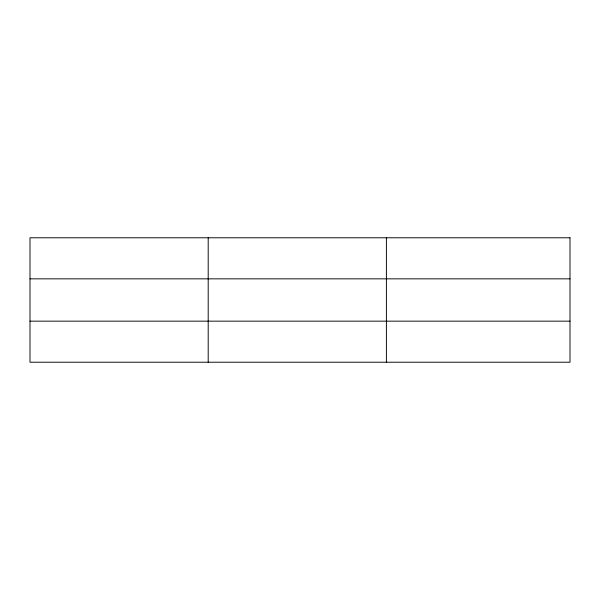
<?xml version="1.0" encoding="UTF-8"?>
<svg xmlns="http://www.w3.org/2000/svg" width="600" height="600" viewBox="0 0 600 600"><rect width="100%" height="100%" fill="white"/><g stroke="black" fill="none" stroke-linecap="round" stroke-linejoin="round"><path stroke-width="0.9" d="M208.2 362.22L208.2 237.78M386.4 362.22L386.4 237.78M30 278.843L570 278.843M30 321.157L570 321.157M570 237.78L570 362.22L30 362.22L30 237.78L570 237.78"/></g></svg>
